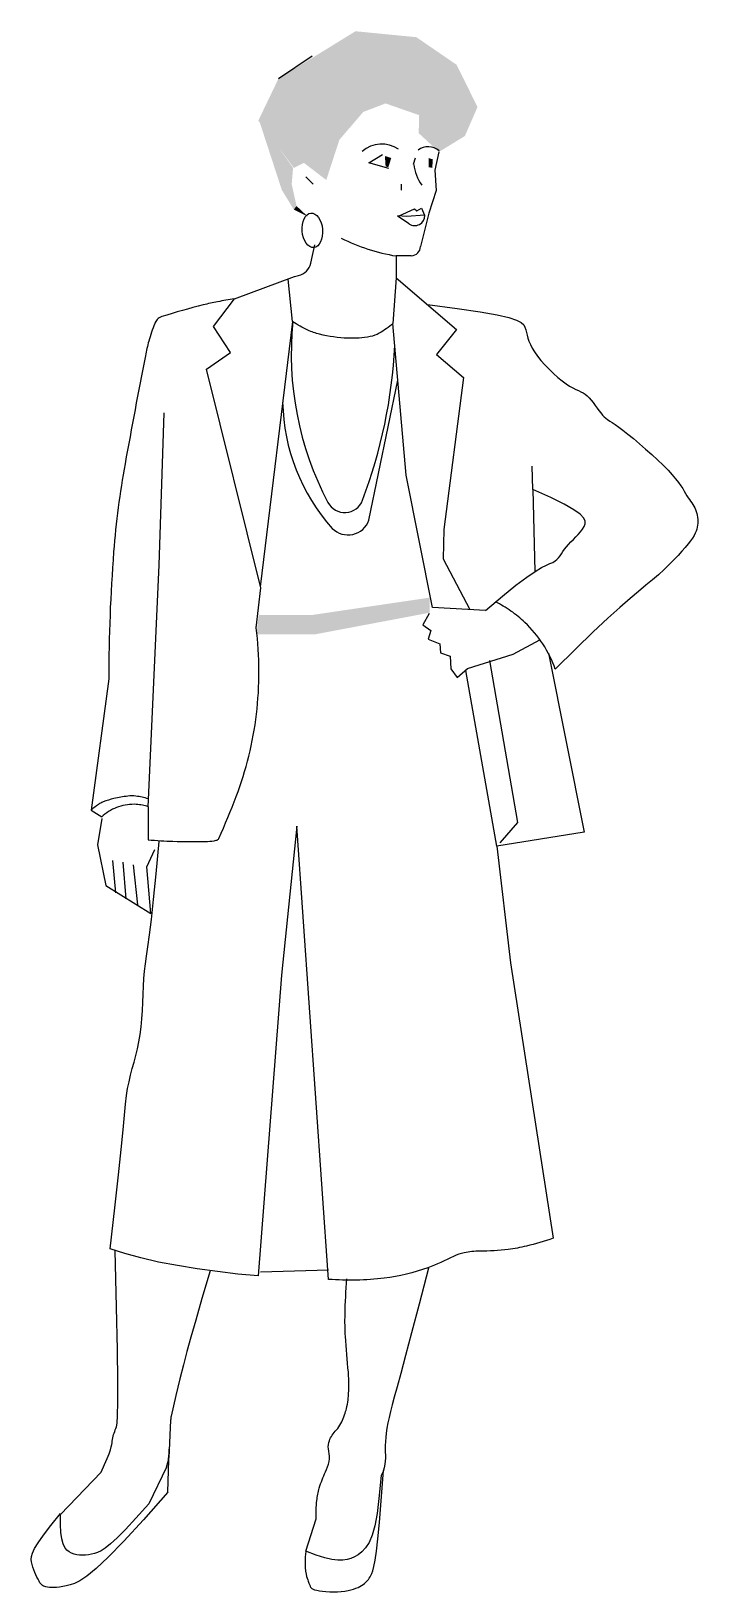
# Model space of a CAD drawing. Extents: x 138.62 to 139.29, y 256.27 to 257.84.
import ezdxf

# ---------------------------------------------------------------- set-up
doc = ezdxf.new("R2010")
doc.units = 0
doc.header["$LTSCALE"] = 15
doc.layers.get('0').update_dxf_attribs({"linetype": 'CONTINUOUS'})

# ---------------------------------------------------------------- blocks, each defined once
blk = doc.blocks.new('ELLIPSE')
blk.add_circle((0.5, 0.5), 0.5)

msp = doc.modelspace()

# ---------------------------------------------------------------- linework, layer by layer
at = {"color": 0}
for p, q in [((138.9032, 257.8117), (138.8692, 257.7888)), ((138.9601, 257.7043), (138.9739, 257.7125)), ((139.0069, 257.709), (139.0048, 257.7026)), ((139.0308, 257.7152), (139.0267, 257.6967)), ((138.9802, 257.6985), (138.9601, 257.7043)), ((139.0267, 257.6967), (139.0281, 257.6764)), ((138.8967, 257.6901), (138.9041, 257.6827)), ((138.9929, 257.6827), (138.9929, 257.6767)), ((139.0281, 257.6764), (139.0205, 257.6535)), ((138.989, 257.6507), (139.0007, 257.6431)), ((138.998, 257.6503), (138.989, 257.6507)), ((138.9906, 257.6507), (139.0062, 257.6578)), ((139.0167, 257.6515), (138.998, 257.6503)), ((139.0062, 257.6578), (139.0084, 257.6557)), ((139.0084, 257.6557), (139.0133, 257.6585)), ((139.0205, 257.6535), (139.0124, 257.6212)), ((139.0133, 257.6585), (139.0162, 257.6514)), ((138.9018, 257.6031), (138.906, 257.6215)), ((139.0124, 257.6212), (139.0123, 257.6199)), ((139.0029, 257.6107), (138.9877, 257.6104)), ((138.9877, 257.6104), (138.9879, 257.5882)), ((138.8249, 257.5672), (138.8853, 257.5896)), ((138.8834, 257.5443), (138.879, 257.5872)), ((138.8853, 257.5896), (138.8896, 257.5906)), ((138.9877, 257.5885), (138.9845, 257.5423)), ((138.9877, 257.5885), (139.0483, 257.5365)), ((138.8038, 257.5393), (138.8249, 257.5672)), ((138.8209, 257.5133), (138.8038, 257.5393)), ((138.8834, 257.5443), (138.8508, 257.2772)), ((138.9977, 257.3897), (138.9845, 257.5423)), ((139.0483, 257.5365), (139.0284, 257.5113)), ((138.7969, 257.4963), (138.8209, 257.5133)), ((139.0284, 257.5113), (139.0555, 257.4879)), ((138.8514, 257.2762), (138.7969, 257.4963)), ((139.0555, 257.4879), (139.0357, 257.335)), ((138.7492, 257.2991), (138.7542, 257.4526)), ((139.1254, 257.3752), (139.1245, 257.3989)), ((139.0243, 257.2566), (138.9977, 257.3897)), ((139.1254, 257.3752), (139.1273, 257.2926)), ((139.0357, 257.335), (139.035, 257.3053)), ((139.035, 257.3053), (139.0618, 257.2544)), ((138.7383, 257.0558), (138.7492, 257.2991)), ((138.847, 257.2361), (138.8514, 257.2762)), ((139.0778, 257.2534), (139.0243, 257.2566)), ((139.0208, 257.2504), (139.0146, 257.2389)), ((139.0146, 257.2389), (139.0226, 257.2333)), ((139.0226, 257.2333), (139.02, 257.2244)), ((139.02, 257.2244), (139.0317, 257.2197)), ((139.1055, 257.2096), (139.1324, 257.224)), ((139.0317, 257.2197), (139.0325, 257.2107)), ((139.0325, 257.2107), (139.0421, 257.2074)), ((139.0421, 257.2074), (139.0428, 257.1947)), ((139.0595, 257.1951), (139.1055, 257.2096)), ((139.1409, 257.2103), (139.1768, 257.0302)), ((139.0428, 257.1947), (139.0493, 257.1859)), ((139.0493, 257.1859), (139.0595, 257.1951)), ((139.0892, 257.016), (139.0579, 257.193)), ((139.0817, 257.203), (139.1099, 257.0401)), ((138.6984, 257.1847), (138.6807, 257.0525)), ((138.6807, 257.0525), (138.6914, 257.0455)), ((138.7383, 257.0558), (138.738, 257.0226)), ((138.6914, 257.0441), (138.6872, 257.0174)), ((138.6914, 257.0455), (138.6928, 257.0471)), ((138.8879, 257.0364), (138.8723, 256.8861)), ((138.9197, 256.5799), (138.8879, 257.0364)), ((139.1099, 257.0401), (139.0921, 257.0194)), ((139.1768, 257.0302), (139.0892, 257.016)), ((138.6872, 257.0174), (138.6957, 256.9765)), ((138.7367, 256.9954), (138.7449, 257.0129)), ((139.0892, 257.016), (139.1028, 256.8986)), ((138.7057, 256.969), (138.7027, 257.0016)), ((138.716, 256.9631), (138.7131, 257.0001)), ((138.7279, 256.9572), (138.7234, 256.9972)), ((138.7407, 256.9482), (138.7367, 256.9954)), ((138.6957, 256.9765), (138.7407, 256.9482)), ((139.1028, 256.8986), (139.1456, 256.6213)), ((138.8723, 256.8861), (138.8487, 256.5834)), ((138.9198, 256.5893), (138.8513, 256.5871)), ((138.7607, 256.4381), (138.7588, 256.4001)), ((138.7581, 256.3656), (138.7593, 256.409)), ((138.7565, 256.3909), (138.7387, 256.3538)), ((138.6499, 256.3432), (138.6908, 256.3857)), ((138.9727, 256.3825), (138.9704, 256.3593)), ((138.8967, 256.3061), (138.9072, 256.3387))]:
    msp.add_line(p, q, dxfattribs=at)
for points in [[(138.8249, 257.5672, 0.011378), (138.808, 257.5643, 0.01313), (138.7936, 257.5611, 0.015572), (138.7518, 257.5493, 0.129412), (138.7473, 257.5465, 0.094949), (138.7447, 257.5423, 0.02499), (138.7388, 257.5246, 0.019824), (138.7353, 257.51, 0.002697), (138.7149, 257.4012, 0.026193), (138.7034, 257.3125, 0.0183), (138.6984, 257.1847)], [(138.8839, 257.5443, 0.148869), (138.9191, 257.3623, 0.645638), (138.9539, 257.3644, 0.078066), (138.9864, 257.5201)], [(138.9845, 257.5423, -0.04801), (138.9707, 257.5326, -0.082561), (138.9615, 257.5292, -0.05922), (138.9391, 257.5276, -0.046119), (138.9106, 257.5316, -0.050858), (138.8989, 257.5357, -0.035849), (138.8834, 257.5443)], [(138.8735, 257.4632, 0.179131), (138.9234, 257.3361, 0.549704), (138.9603, 257.3443), (138.9895, 257.4853)], [(139.1479, 257.1942, 0.059211), (139.1354, 257.2197, 0.059211), (139.1173, 257.2414, 0.037817), (139.1032, 257.2529, 0.037817), (139.0876, 257.2621)], [(138.738, 257.0226, 0.007578), (138.751, 257.0216, 0.008082), (138.7631, 257.0211, 0.012651), (138.7979, 257.0209, 0.049698), (138.8067, 257.022, 0.235548), (138.8092, 257.024, 0.015468), (138.8267, 257.066, 0.061359), (138.8471, 257.1489, 0.060032), (138.847, 257.2361)], [(138.7382, 257.0638, 0.040517), (138.7258, 257.0665, 0.063205), (138.7176, 257.0665, 0.026945), (138.7037, 257.064, 0.033987), (138.6929, 257.0607, 0.056144), (138.6881, 257.0582, 0.032907), (138.6807, 257.0525)], [(138.7383, 257.0558, 0.0327), (138.7323, 257.0574, 0.0327), (138.7262, 257.0582, 0.094883), (138.7084, 257.0558, 0.094883), (138.6928, 257.0471)], [(139.1456, 256.6213, -0.021352), (139.1188, 256.6134, -0.032394), (139.1006, 256.6101, -0.026918), (139.0718, 256.6083, 0.049521), (139.0562, 256.6067, 0.063698), (139.0456, 256.603, -0.025239), (139.0196, 256.5917, -0.060316), (138.9758, 256.5811, -0.0485), (138.9197, 256.5799)], [(138.9072, 256.3387, -0.032436), (138.9079, 256.3572, -0.04712), (138.9104, 256.3698, -0.03852), (138.9166, 256.386, 0.060461), (138.9202, 256.3966, 0.114542), (138.9199, 256.4069, -0.134627), (138.92, 256.4158, -0.119322), (138.9265, 256.427, 0.101657), (138.9344, 256.4399, 0.006894), (138.9369, 256.4469, 0.018169), (138.9377, 256.4496, 0.035375), (138.9393, 256.4587, 0.0232), (138.9402, 256.4728, 0.030516), (138.9396, 256.4865, -0.011568), (138.9367, 256.5224, -0.020597), (138.9363, 256.5447, -0.012801), (138.938, 256.5805)]]:
    msp.add_lwpolyline(points, format="xyb", dxfattribs=at)
for points in [[(139.0192, 257.5615), (139.0493, 257.5576), (139.0723, 257.5542), (139.0893, 257.5512), (139.1012, 257.5484), (139.109, 257.5458), (139.1136, 257.5434), (139.1161, 257.541), (139.1173, 257.5386), (139.1181, 257.5361), (139.1189, 257.5335), (139.1196, 257.5308), (139.1204, 257.5278), (139.1214, 257.5247), (139.1228, 257.5214), (139.1246, 257.5177), (139.127, 257.5138), (139.13, 257.5096), (139.1335, 257.5053), (139.1375, 257.5008), (139.1417, 257.4964), (139.1461, 257.4922), (139.1505, 257.4882), (139.1547, 257.4847), (139.1587, 257.4817), (139.1623, 257.4793), (139.1655, 257.4775), (139.1684, 257.476), (139.1711, 257.4748), (139.1735, 257.4737), (139.1758, 257.4725), (139.1779, 257.4712), (139.18, 257.4696), (139.1821, 257.4676), (139.1841, 257.4652), (139.1861, 257.4627), (139.188, 257.46), (139.1899, 257.4573), (139.1918, 257.4547), (139.1936, 257.4523), (139.1953, 257.4502), (139.197, 257.4484), (139.1987, 257.447), (139.2006, 257.4456), (139.2027, 257.4442), (139.2052, 257.4426), (139.2082, 257.4406), (139.2117, 257.4381), (139.216, 257.435), (139.221, 257.4311), (139.2266, 257.4265), (139.2325, 257.4214), (139.2387, 257.416), (139.2449, 257.4105), (139.2509, 257.405), (139.2564, 257.3996), (139.2614, 257.3946), (139.2655, 257.3901), (139.269, 257.386), (139.2718, 257.3823), (139.2742, 257.3791), (139.2761, 257.3762), (139.2777, 257.3735), (139.2791, 257.3712), (139.2804, 257.369), (139.2817, 257.367), (139.2829, 257.3652), (139.2841, 257.3634), (139.2853, 257.3617), (139.2863, 257.3601), (139.2874, 257.3584), (139.2883, 257.3567), (139.2891, 257.355), (139.2897, 257.3532), (139.2903, 257.3512), (139.2907, 257.3493), (139.291, 257.3473), (139.2912, 257.3452), (139.2913, 257.3432), (139.2912, 257.3412), (139.2911, 257.3392), (139.2908, 257.3373), (139.2903, 257.3353), (139.2897, 257.3333), (139.2887, 257.3312), (139.2875, 257.3289), (139.2859, 257.3264), (139.284, 257.3236), (139.2816, 257.3205), (139.2787, 257.317), (139.2753, 257.3131), (139.2715, 257.3089), (139.2672, 257.3044), (139.2625, 257.2996), (139.2573, 257.2946), (139.2517, 257.2895), (139.2456, 257.2842), (139.2391, 257.2788), (139.2317, 257.2727), (139.2231, 257.2655), (139.2129, 257.2566), (139.2007, 257.2456), (139.186, 257.2318), (139.1686, 257.2149), (139.1479, 257.1942)], [(139.0778, 257.2534), (139.0946, 257.2679), (139.1082, 257.2789), (139.1191, 257.2871), (139.1276, 257.2928), (139.134, 257.2966), (139.1389, 257.299), (139.1425, 257.3006), (139.1453, 257.3019), (139.1476, 257.3033), (139.1495, 257.3049), (139.1512, 257.3066), (139.1527, 257.3086), (139.1541, 257.3106), (139.1556, 257.3128), (139.1572, 257.3151), (139.1591, 257.3174), (139.1612, 257.3199), (139.1636, 257.3224), (139.1661, 257.3249), (139.1686, 257.3275), (139.171, 257.3301), (139.1733, 257.3327), (139.1753, 257.3354), (139.1769, 257.338), (139.178, 257.3406), (139.178, 257.3434), (139.1765, 257.3465), (139.1728, 257.3503), (139.1664, 257.3549), (139.1567, 257.3604), (139.1433, 257.3671), (139.1254, 257.3752)], [(138.7, 256.6108), (138.7047, 256.6521), (138.7083, 256.6851), (138.711, 256.7108), (138.7129, 256.7305), (138.7143, 256.7453), (138.7154, 256.7564), (138.7164, 256.7649), (138.7175, 256.7721), (138.7189, 256.7789), (138.7204, 256.7855), (138.7221, 256.7921), (138.7239, 256.7987), (138.7256, 256.8054), (138.7273, 256.8122), (138.7288, 256.8192), (138.73, 256.8266), (138.731, 256.8343), (138.7317, 256.8423), (138.7323, 256.8505), (138.7327, 256.8588), (138.7331, 256.867), (138.7335, 256.8751), (138.7339, 256.8829), (138.7346, 256.8904), (138.7354, 256.8977), (138.7365, 256.9055), (138.7378, 256.9148), (138.7395, 256.9268), (138.7414, 256.9424), (138.7436, 256.9625), (138.7462, 256.9883), (138.7491, 257.0208)], [(138.6908, 256.3857), (138.6943, 256.3934), (138.697, 256.3996), (138.6989, 256.4044), (138.7002, 256.4082), (138.701, 256.4112), (138.7015, 256.4135), (138.7018, 256.4154), (138.702, 256.417), (138.7023, 256.4187), (138.7026, 256.4203), (138.703, 256.422), (138.7034, 256.4236), (138.7039, 256.4252), (138.7045, 256.4267), (138.705, 256.4283), (138.7057, 256.4297), (138.7063, 256.4315), (138.7069, 256.4351), (138.7074, 256.4427), (138.7076, 256.4562), (138.7076, 256.4776), (138.7072, 256.5089), (138.7063, 256.552), (138.7049, 256.609)], [(138.8487, 256.5834), (138.8284, 256.5853), (138.8078, 256.5877), (138.7875, 256.5905), (138.7676, 256.5938), (138.7486, 256.5974), (138.7308, 256.6015), (138.7145, 256.606), (138.7, 256.6108)], [(138.8004, 256.5885), (138.7923, 256.5607), (138.786, 256.539), (138.781, 256.5218), (138.7771, 256.5073), (138.7736, 256.4938), (138.7701, 256.4796), (138.7661, 256.4631), (138.7613, 256.4423)], [(139.0204, 256.5913), (139.011, 256.5551), (139.0033, 256.526), (138.9971, 256.5031), (138.9923, 256.4853), (138.9886, 256.4717), (138.9858, 256.4614), (138.9836, 256.4535), (138.9819, 256.4469), (138.9806, 256.4409), (138.9794, 256.4353), (138.9785, 256.4301), (138.9778, 256.4252), (138.9773, 256.4207), (138.9769, 256.4166), (138.9767, 256.4127), (138.9767, 256.4092), (138.9768, 256.4059), (138.9769, 256.4028), (138.9769, 256.3998), (138.9768, 256.3968), (138.9764, 256.3937), (138.9757, 256.3903), (138.9745, 256.3866), (138.9727, 256.3825)], [(138.8969, 256.306), (138.8963, 256.3004), (138.896, 256.2944), (138.8961, 256.2897), (138.8965, 256.286), (138.897, 256.2831), (138.8976, 256.2808), (138.8982, 256.2789), (138.8987, 256.2774), (138.8992, 256.2761), (138.8996, 256.275), (138.9, 256.2741), (138.9003, 256.2734), (138.9006, 256.2727), (138.9009, 256.272), (138.9011, 256.2714), (138.9013, 256.2707), (138.9016, 256.27), (138.9022, 256.2693), (138.903, 256.2686), (138.9041, 256.268), (138.9057, 256.2674), (138.9078, 256.2668), (138.9105, 256.2664), (138.9136, 256.2659), (138.9171, 256.2656), (138.9209, 256.2654), (138.9247, 256.2653), (138.9286, 256.2654), (138.9324, 256.2656), (138.936, 256.2659), (138.9393, 256.2665), (138.9422, 256.2672), (138.9449, 256.268), (138.9473, 256.2689), (138.9494, 256.2698), (138.9513, 256.2708), (138.953, 256.2718), (138.9545, 256.2728), (138.9558, 256.2737), (138.9569, 256.2747), (138.958, 256.2756), (138.9589, 256.2766), (138.9598, 256.2777), (138.9606, 256.2789), (138.9615, 256.2803), (138.9624, 256.2819), (138.9633, 256.2838), (138.9643, 256.2866), (138.9654, 256.2909), (138.9666, 256.2973), (138.9679, 256.3064), (138.9693, 256.3188), (138.9708, 256.3352), (138.975, 256.3874)], [(138.7581, 256.3656), (138.7335, 256.3377), (138.7137, 256.3162), (138.698, 256.3002), (138.6858, 256.2888), (138.6765, 256.2812), (138.6695, 256.2765), (138.6641, 256.2738), (138.6596, 256.2723), (138.6557, 256.2713), (138.6521, 256.2705), (138.6488, 256.27), (138.6458, 256.2697), (138.6431, 256.2696), (138.6408, 256.2696), (138.6387, 256.2697), (138.6369, 256.2699), (138.6353, 256.2702), (138.634, 256.2705), (138.6329, 256.271), (138.6319, 256.2715), (138.631, 256.2723), (138.6301, 256.2733), (138.6292, 256.2745), (138.6283, 256.2761), (138.6273, 256.2779), (138.6262, 256.28), (138.6251, 256.2823), (138.6241, 256.2848), (138.6231, 256.2874), (138.6222, 256.2901), (138.6214, 256.2928), (138.6208, 256.2954), (138.6204, 256.298), (138.6206, 256.3008), (138.6216, 256.3043), (138.6238, 256.3088), (138.6274, 256.3146), (138.6327, 256.3222), (138.6401, 256.332), (138.6499, 256.3442)], [(138.9704, 256.3593), (138.9686, 256.344), (138.9663, 256.3318), (138.9635, 256.3222), (138.9604, 256.3149), (138.9569, 256.3095), (138.9533, 256.3055), (138.9496, 256.3027), (138.9459, 256.3006), (138.9422, 256.299), (138.9384, 256.2977), (138.934, 256.2971), (138.929, 256.2971), (138.923, 256.2979), (138.9158, 256.2996), (138.9071, 256.3023), (138.8967, 256.3061)], [(138.7387, 256.3538), (138.7258, 256.3393), (138.7153, 256.328), (138.7069, 256.3196), (138.7003, 256.3135), (138.695, 256.3093), (138.6908, 256.3066), (138.6873, 256.305), (138.6842, 256.304), (138.6811, 256.3032), (138.678, 256.3026), (138.675, 256.3022), (138.6721, 256.3021), (138.6692, 256.3022), (138.6664, 256.3025), (138.6637, 256.3032), (138.6611, 256.3041), (138.6587, 256.3055), (138.6564, 256.3073), (138.6544, 256.31), (138.6527, 256.3137), (138.6514, 256.3186), (138.6504, 256.325), (138.6499, 256.3331), (138.6499, 256.3432)]]:
    msp.add_lwpolyline(points, dxfattribs=at)
for centre, radius, start, end in [((138.9733, 257.6935), 0.0297, 55.2749, 131.9562), ((139.02, 257.7039), 0.0165, 47.881, 128.3007), ((139.0527, 257.7084), 0.0475, 186.9536, 214.3539), ((139.0065, 257.6512), 0.0102, 234.46, 1.1935), ((139.0196, 257.8032), 0.1954, 243.4865, 260.615), ((139.0027, 257.6203), 0.0096, 271.2983, 357.4495), ((138.8854, 257.6069), 0.0168, 284.3321, 347.0054), ((138.7847, 256.4369), 0.024, 166.9144, 177.1123), ((138.7348, 256.4013), 0.024, 334.3996, 357.1123)]:
    msp.add_arc(centre, radius, start, end, dxfattribs=at)
for points in [[(138.9546, 257.7554), (138.9468, 257.8367), (138.9306, 257.7274), (138.8692, 257.7888)], [(138.977, 257.764), (139.0081, 257.8307), (138.9546, 257.7554), (138.9468, 257.8367)], [(139.0109, 257.7522), (139.0486, 257.8029), (138.977, 257.764), (139.0081, 257.8307)], [(138.8948, 257.7042), (138.8692, 257.7888), (138.8848, 257.699), (138.849, 257.7467)], [(138.9306, 257.7274), (138.8692, 257.7888), (138.9174, 257.6869), (138.8948, 257.7042)], [(139.0104, 257.7341), (139.0696, 257.7604), (139.0109, 257.7522), (139.0486, 257.8029)], [(139.0308, 257.7152), (139.0569, 257.7312), (139.0104, 257.7341), (139.0696, 257.7604)], [(138.8499, 257.7467), (138.884, 257.6991), (138.8726, 257.677), (138.8826, 257.6827)], [(138.9764, 257.7111), (138.9771, 257.7005), (138.9828, 257.709), (138.9799, 257.6998)], [(139.0247, 257.7076), (139.0204, 257.709), (139.024, 257.6991), (139.0204, 257.6998)], [(138.8726, 257.677), (138.8826, 257.6827), (138.8847, 257.6571), (138.8875, 257.6607)], [(138.8847, 257.6571), (138.8875, 257.6607), (138.8989, 257.65)], [(138.906, 257.2294), (138.9038, 257.249), (139.0215, 257.2512), (139.0215, 257.2664)], [(138.8472, 257.2294), (138.8494, 257.249), (138.906, 257.2294), (138.9038, 257.249)]]:
    msp.add_solid(points, dxfattribs=at)

# ---------------------------------------------------------------- block references
at = {"color": 0, "xscale": 0.0206126586312748, "yscale": 0.0348282852735332, "zscale": 0.0206126586312748, "rotation": 4.899092453788022}
msp.add_blockref('ELLIPSE', (138.8946, 257.618), dxfattribs=at)

doc.saveas('drawing.dxf')
